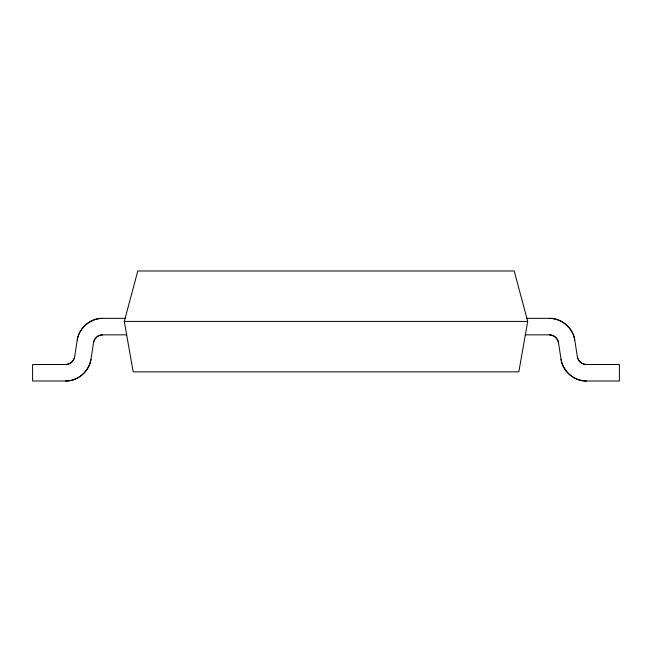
<?xml version="1.0" encoding="UTF-8"?>
<svg xmlns="http://www.w3.org/2000/svg" width="652" height="652" viewBox="0 0 652 652"><rect width="100%" height="100%" fill="white"/><g stroke="black" fill="none" stroke-linecap="round" stroke-linejoin="round"><path stroke-width="0.98" d="M126.659 334.851L102.6 334.851C98.207 334.778 94.141 338.266 93.538 342.618L90.962 359.26C89.316 371.453 77.89 381.241 65.591 381.012L32.6 381.012L32.6 364.509L65.591 364.509C69.984 364.582 74.051 361.094 74.654 356.742L77.229 340.099C78.876 327.907 90.302 318.119 102.6 318.347L125.428 318.347M527.712 321.42L518.821 371.844L133.179 371.844L124.287 321.42L137.8 270.987L514.2 270.987L527.712 321.42L124.287 321.42M77.229 340.099C79.169 327.915 90.261 318.404 102.6 318.347M74.654 356.742C73.961 361.094 70 364.492 65.591 364.509M93.538 342.618C94.23 338.266 98.191 334.875 102.6 334.851M90.962 359.26C89.022 371.444 77.93 380.955 65.591 381.012M526.572 318.347L549.4 318.347C561.698 318.119 573.124 327.907 574.771 340.099L577.346 356.742C577.949 361.094 582.016 364.582 586.409 364.509L619.4 364.509L619.4 381.012L586.409 381.012C574.11 381.241 562.684 371.453 561.038 359.26L558.462 342.618C557.859 338.266 553.793 334.778 549.4 334.851L525.341 334.851M549.4 318.347C561.739 318.404 572.831 327.915 574.771 340.099M549.4 334.851C553.809 334.875 557.77 338.266 558.462 342.618M586.409 364.509C582 364.492 578.039 361.094 577.346 356.742M586.409 381.012C574.07 380.955 562.978 371.444 561.038 359.26"/></g></svg>
